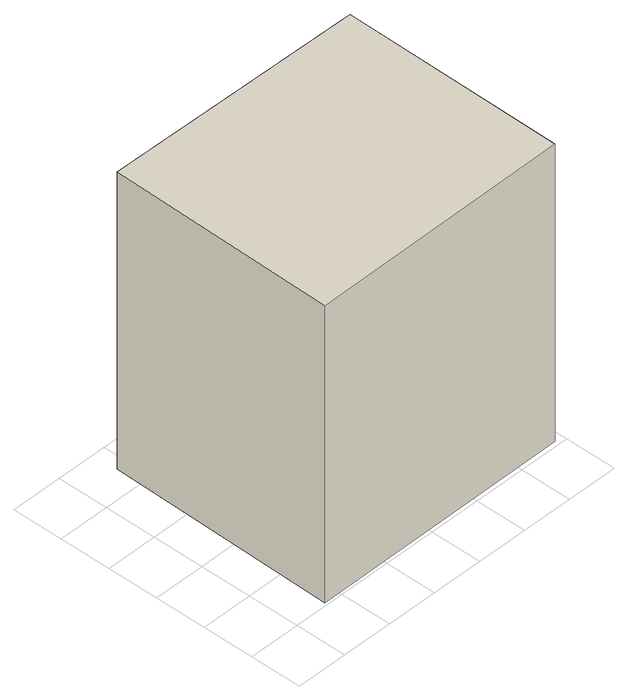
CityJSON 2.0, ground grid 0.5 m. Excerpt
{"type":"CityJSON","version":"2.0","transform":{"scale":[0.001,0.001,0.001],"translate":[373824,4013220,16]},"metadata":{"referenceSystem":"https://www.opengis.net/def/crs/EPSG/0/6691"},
"CityObjects":{
"building1":{"type":"Building","attributes":{"枝番":1,"利根川水系渡良瀬川洪水浸水想定区域（計画規模）.規模":"L1","利根川水系渡良瀬川洪水浸水想定区域（計画規模）.浸水ランク":"2","利根川水系渡良瀬川洪水浸水想定区域（計画規模）.浸水深":1.47,"利根川水系渡良瀬川洪水浸水想定区域（計画規模）.継続時間":54,"利根川水系渡良瀬川洪水浸水想定区域（想定最大規模）.規模":"L2","利根川水系渡良瀬川洪水浸水想定区域（想定最大規模）.浸水ランク":"2","利根川水系渡良瀬川洪水浸水想定区域（想定最大規模）.浸水深":1.81,"利根川水系渡良瀬川洪水浸水想定区域（想定最大規模）.継続時間":169.5,"利根川水系矢場川洪水浸水想定区域（想定最大規模）.規模":"L2","利根川水系矢場川洪水浸水想定区域（想定最大規模）.浸水ランク":"2","利根川水系矢場川洪水浸水想定区域（想定最大規模）.浸水深":0.5,"利根川水系矢場川洪水浸水想定区域（想定最大規模）.継続時間":21.2,"利根川水系多々良川洪水浸水想定区域（想定最大規模）.規模":"L2","利根川水系多々良川洪水浸水想定区域（想定最大規模）.浸水ランク":"1","利根川水系多々良川洪水浸水想定区域（想定最大規模）.浸水深":0.41,"利根川水系多々良川洪水浸水想定区域（想定最大規模）.継続時間":16.7,"利根川水系利根川洪水浸水想定区域（計画規模）.規模":"L1","利根川水系利根川洪水浸水想定区域（計画規模）.浸水ランク":"2","利根川水系利根川洪水浸水想定区域（計画規模）.浸水深":2.5,"利根川水系利根川洪水浸水想定区域（想定最大規模）.規模":"L2","利根川水系利根川洪水浸水想定区域（想定最大規模）.浸水ランク":"3","利根川水系利根川洪水浸水想定区域（想定最大規模）.浸水深":4.73,"usage":"451","BuildingDetails.prefecture":"10","BuildingDetails.city":"10207","BuildingDetails.surveyYear":2016},"geometry":[{"type":"Solid","lod":"1","boundaries":[[[[0,1,2,3]],[[2,4,5,3]],[[1,6,4,2]],[[0,7,6,1]],[[3,5,7,0]],[[4,6,7,5]]]]}]}
},
"vertices":[
[385,2256,130],[2945,2225,130],[2918,45,130],[338,26,130],[2918,45,3130],[338,26,3130],[2945,2225,3130],[385,2256,3130]
]}
